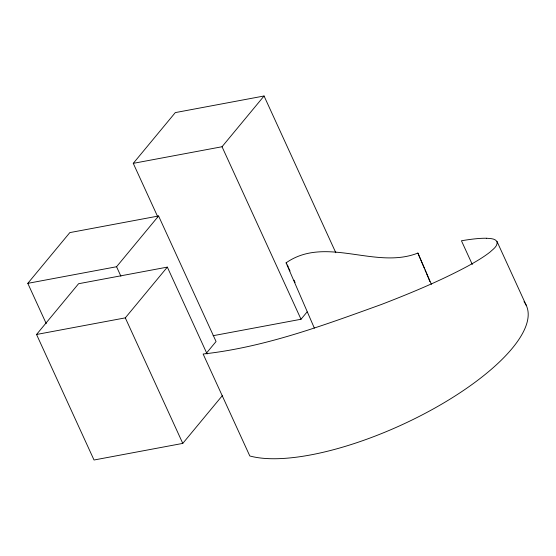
<?xml version="1.0" encoding="UTF-8"?>
<svg xmlns="http://www.w3.org/2000/svg" width="556" height="556" viewBox="0 0 556 556"><rect width="100%" height="100%" fill="white"/><g stroke="black" fill="none" stroke-linecap="round" stroke-linejoin="round"><path stroke-width="0.83" d="M46.231 323.613L27.8 283.351L69.827 232.603L158.585 215.985L216.062 341.516L206.109 353.54M157.793 216.916L133.266 163.353L175.293 112.604L264.058 95.993L335.824 252.751M222.595 395.316L182.778 443.396L94.02 460.007L36.543 334.476L78.57 283.734L167.335 267.116L207.096 353.964M27.8 283.351L116.565 266.734L158.585 215.985M133.266 163.353L222.032 146.742L264.058 95.993M36.543 334.476L125.308 317.865L167.335 267.116M213.108 335.706L301.018 319.255L307.1 311.909M314.349 328.109L286.076 262.842C325.705 235.132 375.481 269.917 417.883 253.063L424.332 268.228M486.604 238.253C490.128 238.587 494.75 238.302 497.029 241.54L526.344 305.55M286.076 262.842L286.715 263.398M472.315 264.51L461.445 240.769A164.444 20.801 -19.2 0 1 486.59 238.26M222.032 146.742L301.018 319.255M116.565 266.734L120.902 276.207M125.308 317.865L182.778 443.396M417.883 253.063L431.393 284.338M287.376 264.913L288.369 267.186M289.037 268.701L290.03 270.974M294.068 280.21L295.083 282.531M424.999 269.827L426.007 272.231M426.619 273.719L428.169 277.444M428.454 278.139L429.899 281.649M497.029 241.54C498.009 246.252 492.797 249.401 489.864 252.209C483.011 257.539 475.463 261.89 467.881 266.081C440.157 280.961 411.023 293.012 381.708 304.361C323.682 325.288 264.802 347.236 203.128 354.019L249.804 455.962A163.228 56.629 -24.6 0 0 435.557 407.666A163.228 56.629 -24.6 0 0 523.988 301.658"/></g></svg>
